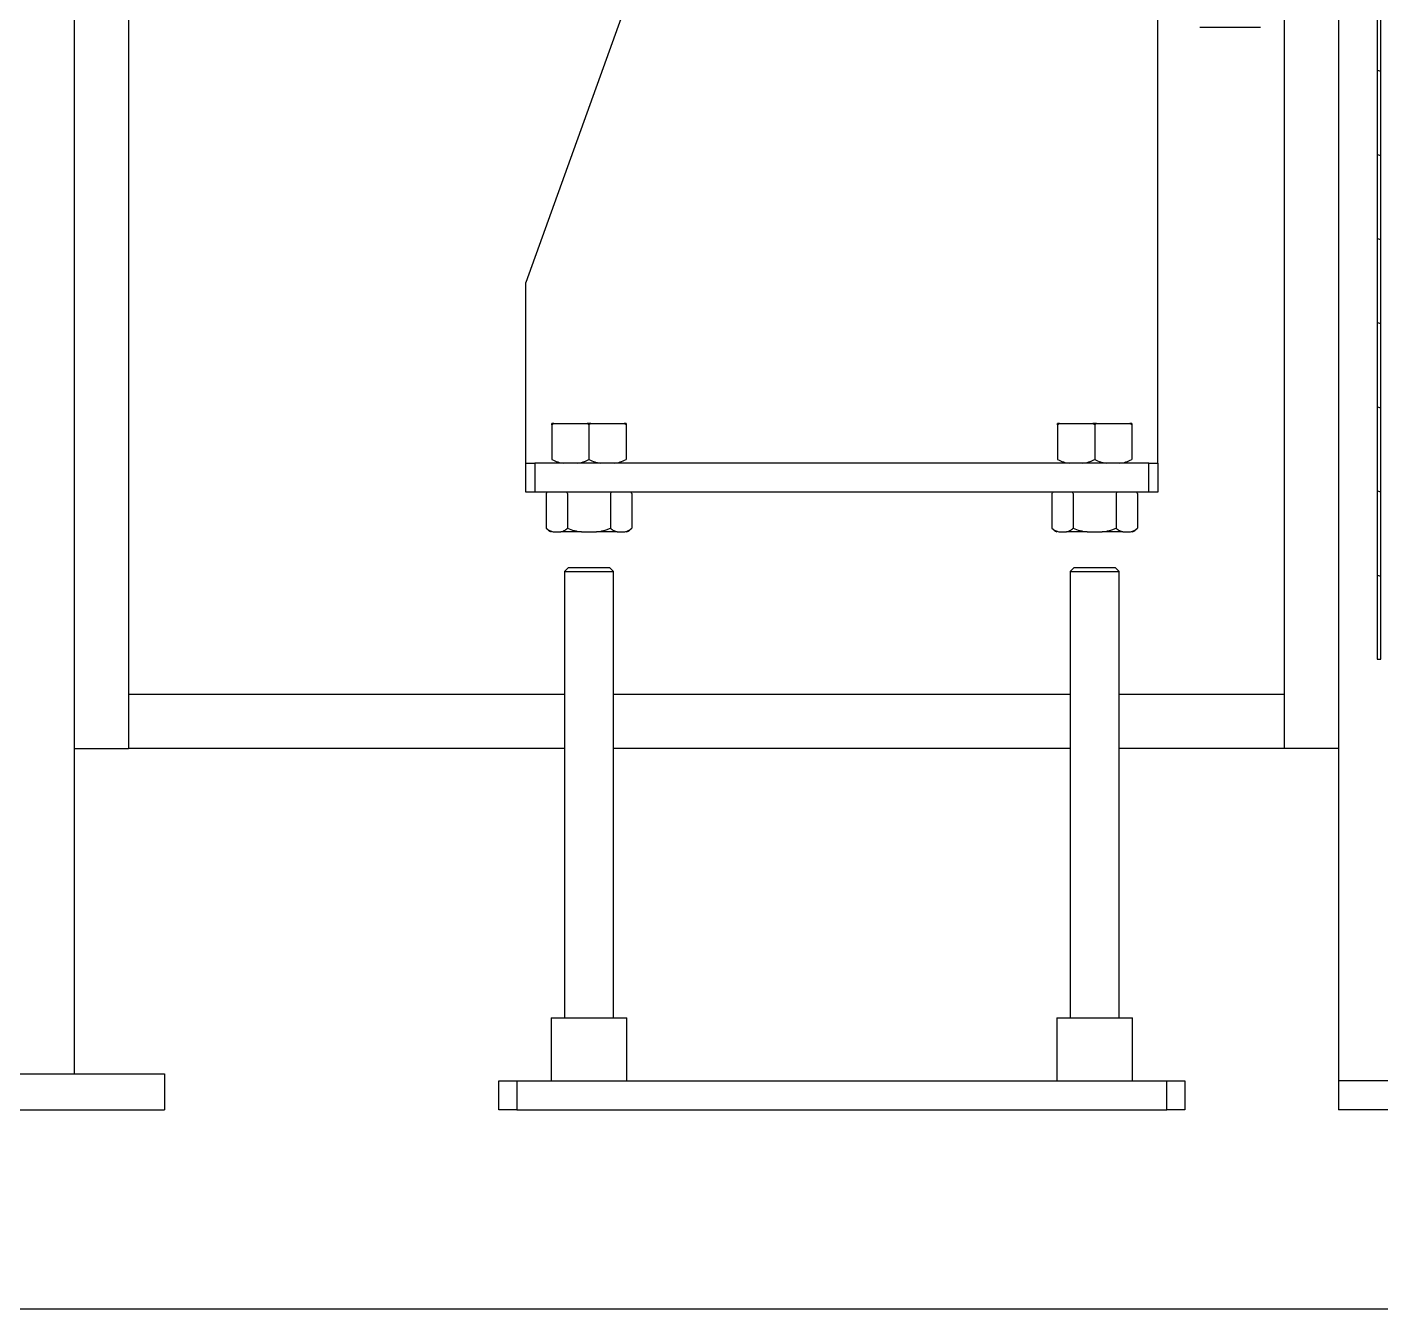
# Model space of a CAD drawing. Header units: millimetres. Extents: x 0 to 1189, y 0 to 841.
# Drawn here: x 875.89 to 925.87, y 472.55 to 519.87 of the extents above; entities that cross this region are included whole.
import ezdxf

# ---------------------------------------------------------------- set-up
doc = ezdxf.new("R2010")
doc.units = ezdxf.units.MM
doc.layers.get('0').update_dxf_attribs({"linetype": 'CONTINUOUS'})
doc.layers.add('1', color=7, linetype='CONTINUOUS', true_color=0xffffff)
doc.layers.add('203', color=7, linetype='CONTINUOUS', true_color=0xffffff)

# ---------------------------------------------------------------- blocks, each defined once
blk = doc.blocks.new('HATCH41')
at = {"color": 251, "linetype": 'Continuous'}
for p, q in [((925.735, 577.286), (925.869, 577.25)), ((925.735, 574.18), (925.869, 574.144)), ((925.735, 571.074), (925.869, 571.038)), ((925.735, 567.968), (925.869, 567.933)), ((925.735, 564.862), (925.869, 564.827)), ((925.735, 561.757), (925.869, 561.721)), ((925.735, 558.651), (925.869, 558.615)), ((925.735, 555.545), (925.869, 555.509)), ((925.735, 552.439), (925.869, 552.403)), ((925.735, 549.333), (925.869, 549.298)), ((925.735, 546.227), (925.869, 546.192)), ((925.735, 543.122), (925.869, 543.086)), ((925.735, 540.016), (925.869, 539.98)), ((925.735, 536.91), (925.869, 536.874)), ((925.735, 533.804), (925.869, 533.768)), ((925.735, 530.698), (925.869, 530.663)), ((925.735, 527.592), (925.869, 527.557)), ((925.735, 524.487), (925.869, 524.451)), ((925.735, 521.381), (925.869, 521.345)), ((925.735, 518.275), (925.869, 518.239)), ((925.735, 515.169), (925.869, 515.133)), ((925.735, 512.063), (925.869, 512.028)), ((925.735, 508.958), (925.869, 508.922)), ((925.735, 505.852), (925.869, 505.816)), ((925.735, 502.746), (925.869, 502.71)), ((925.735, 499.64), (925.869, 499.604))]:
    blk.add_line(p, q, dxfattribs=at)

msp = doc.modelspace()

# ---------------------------------------------------------------- linework, layer by layer
at = {"layer": '1', "color": 252, "linetype": 'Continuous'}
for p, q in [((925.735, 577.468), (925.735, 496.534)), ((925.869, 496.534), (925.869, 577.468)), ((877.635, 568.032), (877.635, 481.234)), ((879.635, 568.033), (879.635, 493.234)), ((924.302, 567.434), (924.302, 480.968)), ((922.302, 529.902), (922.302, 493.234)), ((925.735, 496.534), (925.869, 496.534)), ((895.735, 495.234), (879.635, 495.234)), ((879.635, 495.234), (879.635, 493.234)), ((914.402, 495.234), (897.535, 495.234)), ((922.302, 495.234), (916.202, 495.234)), ((922.302, 495.234), (922.302, 493.234)), ((877.635, 493.234), (879.635, 493.234)), ((895.735, 493.234), (879.635, 493.234)), ((914.402, 493.234), (897.535, 493.234)), ((922.302, 493.234), (916.202, 493.234)), ((924.302, 493.234), (922.302, 493.234)), ((870.969, 481.234), (880.969, 481.234)), ((880.969, 481.234), (880.969, 479.901)), ((924.302, 480.968), (924.302, 479.901)), ((934.302, 480.968), (924.302, 480.968)), ((870.969, 479.901), (880.969, 479.901)), ((934.302, 479.901), (924.302, 479.901))]:
    msp.add_line(p, q, dxfattribs=at)
at = {"layer": '1', "color": 150, "linetype": 'Continuous'}
for p, q in [((879.635, 546.501), (879.635, 495.234)), ((922.302, 529.9), (922.302, 495.234)), ((895.735, 495.234), (879.635, 495.234)), ((914.401, 495.234), (897.535, 495.234)), ((922.302, 495.234), (916.202, 495.234))]:
    msp.add_line(p, q, dxfattribs=at)
at = {"layer": '1', "color": 251, "linetype": 'Continuous'}
msp.add_line((791.285, 472.551), (1075.341, 472.551), dxfattribs=at)
at = {"layer": '203', "color": 252, "linetype": 'Continuous'}
for p, q in [((917.635, 503.768), (917.635, 533.768)), ((900.302, 527.101), (894.302, 510.434)), ((919.185, 519.868), (919.186, 519.868)), ((919.186, 519.868), (921.419, 519.868)), ((894.302, 503.768), (894.302, 510.434)), ((895.334, 505.234), (895.269, 505.234)), ((895.269, 505.185), (895.269, 503.904)), ((895.334, 505.234), (896.57, 505.234)), ((896.701, 505.234), (896.57, 505.234)), ((896.635, 505.185), (896.635, 503.904)), ((896.701, 505.234), (897.937, 505.234)), ((898.002, 505.234), (897.937, 505.234)), ((898.002, 505.185), (898.002, 503.904)), ((914.001, 505.234), (913.935, 505.234)), ((913.935, 505.185), (913.935, 503.904)), ((914.001, 505.234), (915.237, 505.234)), ((915.368, 505.234), (915.237, 505.234)), ((915.302, 505.185), (915.302, 503.904)), ((915.368, 505.234), (916.603, 505.234)), ((916.669, 505.234), (916.603, 505.234)), ((916.669, 505.185), (916.669, 503.904)), ((894.302, 502.701), (894.302, 503.768)), ((894.302, 503.768), (894.635, 503.768)), ((894.635, 503.768), (894.635, 502.701)), ((917.302, 503.768), (894.635, 503.768)), ((917.302, 502.701), (917.302, 503.768)), ((917.302, 503.768), (917.635, 503.768)), ((917.635, 503.768), (917.635, 502.701)), ((894.635, 502.701), (894.302, 502.701)), ((917.302, 502.701), (894.635, 502.701)), ((895.057, 502.652), (895.057, 501.371)), ((895.846, 502.652), (895.846, 501.371)), ((897.425, 502.652), (897.425, 501.371)), ((898.214, 502.652), (898.214, 501.371)), ((913.724, 502.652), (913.724, 501.371)), ((914.513, 502.652), (914.513, 501.371)), ((916.091, 502.652), (916.091, 501.371)), ((916.88, 502.652), (916.88, 501.371)), ((917.635, 502.701), (917.302, 502.701)), ((895.312, 501.234), (895.592, 501.234)), ((896.355, 501.234), (895.592, 501.234)), ((896.355, 501.234), (896.916, 501.234)), ((897.679, 501.234), (896.916, 501.234)), ((897.679, 501.234), (897.959, 501.234)), ((913.978, 501.234), (914.259, 501.234)), ((915.021, 501.234), (914.259, 501.234)), ((915.021, 501.234), (915.583, 501.234)), ((916.345, 501.234), (915.583, 501.234)), ((916.345, 501.234), (916.626, 501.234)), ((895.869, 499.901), (895.735, 499.768)), ((895.735, 499.768), (895.735, 483.301)), ((895.735, 499.768), (896.635, 499.768)), ((896.635, 499.901), (895.869, 499.901)), ((897.402, 499.901), (896.635, 499.901)), ((896.635, 499.768), (897.535, 499.768)), ((897.535, 499.768), (897.402, 499.901)), ((897.535, 483.301), (897.535, 499.768)), ((914.535, 499.901), (914.402, 499.768)), ((914.402, 499.768), (914.402, 483.301)), ((914.402, 499.768), (915.302, 499.768)), ((915.302, 499.901), (914.535, 499.901)), ((916.069, 499.901), (915.302, 499.901)), ((915.302, 499.768), (916.202, 499.768)), ((916.202, 499.768), (916.069, 499.901)), ((916.202, 483.301), (916.202, 499.768)), ((895.235, 483.301), (895.235, 480.968)), ((895.235, 483.301), (898.035, 483.301)), ((898.035, 480.968), (898.035, 483.301)), ((913.902, 483.301), (913.902, 480.968)), ((913.902, 483.301), (916.702, 483.301)), ((916.702, 480.968), (916.702, 483.301)), ((893.302, 479.901), (893.302, 480.968)), ((893.302, 480.968), (893.969, 480.968)), ((893.969, 480.968), (893.969, 479.901)), ((893.969, 480.968), (917.969, 480.968)), ((917.969, 479.901), (917.969, 480.968)), ((917.969, 480.968), (918.635, 480.968)), ((918.635, 480.968), (918.635, 479.901)), ((893.969, 479.901), (893.302, 479.901)), ((893.969, 479.901), (917.969, 479.901)), ((918.635, 479.901), (917.969, 479.901))]:
    msp.add_line(p, q, dxfattribs=at)
at = {"layer": '203', "color": 172, "linetype": 'Continuous'}
for p, q in [((898.173, 479.901), (899.506, 479.901)), ((916.461, 479.901), (917.794, 479.901))]:
    msp.add_line(p, q, dxfattribs=at)
at = {"layer": '203', "color": 252, "linetype": 'Continuous'}
for centre, start, end in [((895.913, 502.058), 141.8712, 145.1466), ((897.358, 502.058), 34.767, 38.1288), ((914.58, 502.058), 141.8712, 145.1466), ((916.025, 502.058), 34.767, 38.1288), ((895.768, 502.132), 226.9833, 239.5329), ((897.503, 502.132), 300.4671, 313.0579), ((914.435, 502.132), 226.9833, 239.5329), ((916.169, 502.132), 300.4671, 313.0579)]:
    msp.add_arc(centre, 1.041, start, end, dxfattribs=at)
for points in [[(895.334, 505.234), (895.323, 505.227), (895.301, 505.211), (895.279, 505.194), (895.269, 505.185)], [(895.269, 505.185), (895.269, 505.202), (895.269, 505.219), (895.269, 505.234)], [(896.635, 505.185), (896.625, 505.194), (896.603, 505.211), (896.581, 505.227), (896.57, 505.234)], [(896.701, 505.234), (896.678, 505.219), (896.657, 505.202), (896.635, 505.185)], [(898.002, 505.185), (897.981, 505.202), (897.959, 505.219), (897.937, 505.234)], [(898.002, 505.234), (898.002, 505.219), (898.002, 505.202), (898.002, 505.185)], [(914.001, 505.234), (913.99, 505.227), (913.968, 505.211), (913.946, 505.194), (913.935, 505.185)], [(913.935, 505.185), (913.935, 505.202), (913.935, 505.219), (913.935, 505.234)], [(915.302, 505.185), (915.292, 505.194), (915.27, 505.211), (915.248, 505.227), (915.237, 505.234)], [(915.368, 505.234), (915.345, 505.219), (915.323, 505.202), (915.302, 505.185)], [(916.669, 505.185), (916.648, 505.202), (916.626, 505.219), (916.603, 505.234)], [(916.669, 505.234), (916.669, 505.219), (916.669, 505.202), (916.669, 505.185)], [(895.095, 502.701), (895.082, 502.686), (895.07, 502.669), (895.057, 502.652)], [(895.846, 502.652), (895.834, 502.669), (895.822, 502.686), (895.809, 502.701)], [(897.462, 502.701), (897.449, 502.686), (897.437, 502.669), (897.425, 502.652)], [(898.214, 502.652), (898.201, 502.669), (898.189, 502.686), (898.176, 502.701)], [(913.762, 502.701), (913.749, 502.686), (913.736, 502.669), (913.724, 502.652)], [(914.513, 502.652), (914.501, 502.669), (914.488, 502.686), (914.475, 502.701)], [(916.129, 502.701), (916.116, 502.686), (916.103, 502.669), (916.091, 502.652)], [(916.88, 502.652), (916.868, 502.669), (916.855, 502.686), (916.842, 502.701)]]:
    msp.add_open_spline(points, degree=3, dxfattribs=at)
for points, knots in [([(895.269, 503.904), (895.338, 503.867), (895.41, 503.838), (895.558, 503.793), (895.633, 503.778), (895.709, 503.768)], [0, 0, 0, 0, 0.5, 0.5, 1, 1, 1, 1]), ([(896.195, 503.768), (896.271, 503.778), (896.345, 503.793), (896.456, 503.826), (896.492, 503.839), (896.564, 503.868), (896.601, 503.885), (896.635, 503.904)], [0, 0, 0, 0, 0.5, 0.5, 0.75, 0.75, 1, 1, 1, 1]), ([(896.635, 503.904), (896.705, 503.867), (896.777, 503.838), (896.887, 503.805), (896.925, 503.795), (897, 503.779), (897.038, 503.773), (897.076, 503.768)], [0, 0, 0, 0, 0.5, 0.5, 0.75, 0.75, 1, 1, 1, 1]), ([(897.562, 503.768), (897.638, 503.778), (897.713, 503.794), (897.86, 503.838), (897.932, 503.866), (898.002, 503.904)], [0, 0, 0, 0, 0.5, 0.5, 1, 1, 1, 1]), ([(913.935, 503.904), (914.004, 503.867), (914.076, 503.838), (914.225, 503.793), (914.3, 503.778), (914.376, 503.768)], [0, 0, 0, 0, 0.5, 0.5, 1, 1, 1, 1]), ([(914.862, 503.768), (914.937, 503.778), (915.012, 503.793), (915.122, 503.826), (915.159, 503.839), (915.231, 503.868), (915.267, 503.885), (915.302, 503.904)], [0, 0, 0, 0, 0.5, 0.5, 0.75, 0.75, 1, 1, 1, 1]), ([(915.302, 503.904), (915.372, 503.867), (915.444, 503.838), (915.554, 503.805), (915.591, 503.795), (915.666, 503.779), (915.704, 503.773), (915.742, 503.768)], [0, 0, 0, 0, 0.5, 0.5, 0.75, 0.75, 1, 1, 1, 1]), ([(916.229, 503.768), (916.305, 503.778), (916.38, 503.794), (916.527, 503.838), (916.599, 503.866), (916.669, 503.904)], [0, 0, 0, 0, 0.5, 0.5, 1, 1, 1, 1]), ([(895.057, 501.371), (895.077, 501.352), (895.098, 501.335), (895.139, 501.306), (895.16, 501.293), (895.203, 501.271), (895.224, 501.262), (895.268, 501.246), (895.29, 501.239), (895.312, 501.234)], [0, 0, 0, 0, 0.25, 0.25, 0.5, 0.5, 0.75, 0.75, 1, 1, 1, 1]), ([(895.592, 501.234), (895.636, 501.245), (895.68, 501.26), (895.743, 501.293), (895.764, 501.306), (895.806, 501.335), (895.826, 501.352), (895.846, 501.371)], [0, 0, 0, 0, 0.5, 0.5, 0.75, 0.75, 1, 1, 1, 1]), ([(895.846, 501.371), (895.926, 501.334), (896.009, 501.305), (896.181, 501.26), (896.267, 501.245), (896.355, 501.234)], [0, 0, 0, 0, 0.5, 0.5, 1, 1, 1, 1]), ([(896.916, 501.234), (897.003, 501.244), (897.089, 501.26), (897.217, 501.293), (897.259, 501.306), (897.343, 501.335), (897.384, 501.352), (897.425, 501.371)], [0, 0, 0, 0, 0.5, 0.5, 0.75, 0.75, 1, 1, 1, 1]), ([(897.425, 501.371), (897.445, 501.352), (897.465, 501.335), (897.507, 501.306), (897.527, 501.293), (897.57, 501.271), (897.591, 501.262), (897.635, 501.246), (897.657, 501.239), (897.679, 501.234)], [0, 0, 0, 0, 0.25, 0.25, 0.5, 0.5, 0.75, 0.75, 1, 1, 1, 1]), ([(897.959, 501.234), (898.003, 501.245), (898.047, 501.26), (898.11, 501.293), (898.131, 501.306), (898.173, 501.335), (898.193, 501.352), (898.214, 501.371)], [0, 0, 0, 0, 0.5, 0.5, 0.75, 0.75, 1, 1, 1, 1]), ([(913.724, 501.371), (913.744, 501.352), (913.765, 501.335), (913.806, 501.306), (913.827, 501.293), (913.869, 501.271), (913.891, 501.262), (913.934, 501.246), (913.956, 501.239), (913.978, 501.234)], [0, 0, 0, 0, 0.25, 0.25, 0.5, 0.5, 0.75, 0.75, 1, 1, 1, 1]), ([(914.259, 501.234), (914.303, 501.245), (914.346, 501.26), (914.41, 501.293), (914.431, 501.306), (914.472, 501.335), (914.493, 501.352), (914.513, 501.371)], [0, 0, 0, 0, 0.5, 0.5, 0.75, 0.75, 1, 1, 1, 1]), ([(914.513, 501.371), (914.593, 501.334), (914.676, 501.305), (914.847, 501.26), (914.934, 501.245), (915.021, 501.234)], [0, 0, 0, 0, 0.5, 0.5, 1, 1, 1, 1]), ([(915.583, 501.234), (915.67, 501.244), (915.756, 501.26), (915.883, 501.293), (915.926, 501.306), (916.009, 501.335), (916.051, 501.352), (916.091, 501.371)], [0, 0, 0, 0, 0.5, 0.5, 0.75, 0.75, 1, 1, 1, 1]), ([(916.091, 501.371), (916.111, 501.352), (916.132, 501.335), (916.173, 501.306), (916.194, 501.293), (916.237, 501.271), (916.258, 501.262), (916.301, 501.246), (916.323, 501.239), (916.345, 501.234)], [0, 0, 0, 0, 0.25, 0.25, 0.5, 0.5, 0.75, 0.75, 1, 1, 1, 1]), ([(916.626, 501.234), (916.67, 501.245), (916.713, 501.26), (916.777, 501.293), (916.798, 501.306), (916.84, 501.335), (916.86, 501.352), (916.88, 501.371)], [0, 0, 0, 0, 0.5, 0.5, 0.75, 0.75, 1, 1, 1, 1])]:
    msp.add_open_spline(points, degree=3, knots=knots, dxfattribs=at)

# ---------------------------------------------------------------- block references
at = {"layer": '1', "color": 251, "linetype": 'Continuous', "lineweight": -3}
msp.add_blockref('HATCH41', (0, 0), dxfattribs=at)

doc.saveas('drawing.dxf')
